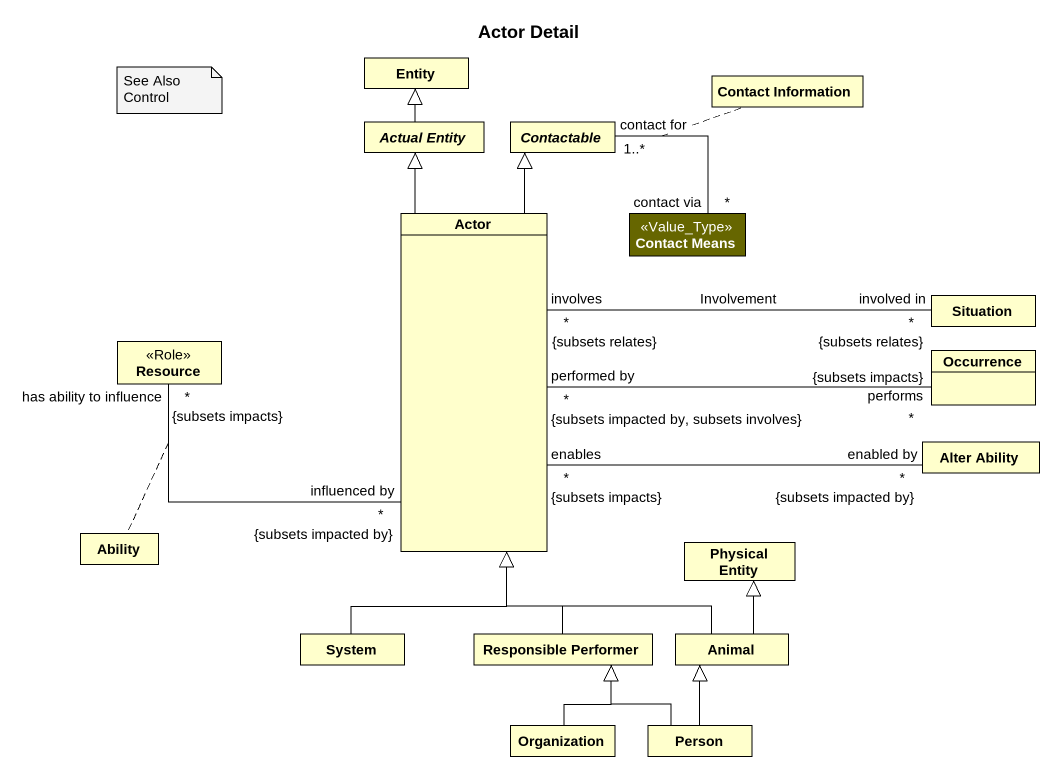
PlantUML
@startuml
title Actor Detail
hide circle
hide empty members
class "Entity" as Entity_
class "Contact Information" as Contact_Information
abstract class "Actual Entity" as Actual_Entity
abstract class Contactable
class "Actor" as Actor_
class "Contact Means" as Contact_Means <<Value_Type>> #666600
class Situation
class Resource <<Role>>
class Occurrence
class "Alter Ability" as Alter_Ability
class Ability
class "Physical Entity" as Physical_Entity
class System
class "Responsible Performer" as Responsible_Performer
class Animal
class Organization
class "Person" as Person_
Actual_Entity -up-|> Entity_
Contactable "contact for\n1..*" -- "contact via\n*" Contact_Means
(Contactable, Contact_Means) .. Contact_Information
Actor_ -up-|> Actual_Entity
Actor_ -up-|> Contactable
Actor_ "involves\n{subsets relates}\n*" -right- "involved in\n{subsets relates}\n*" Situation : Involvement
Actor_ "performed by\n{subsets impacted by, subsets involves}\n*" -right- "performs\n{subsets impacts}\n*" Occurrence
Resource "has ability to influence\n{subsets impacts}\n*" -right- "influenced by\n{subsets impacted by}\n*" Actor_
(Resource, Actor_) .. Ability
Alter_Ability "enabled by\n{subsets impacted by}\n*" -left- "enables\n{subsets impacts}\n*" Actor_
System -up-|> Actor_
Responsible_Performer -up-|> Actor_
Animal -up-|> Actor_
Animal -up-|> Physical_Entity
Organization -up-|> Responsible_Performer
Person_ -up-|> Responsible_Performer
Person_ -up-|> Animal
note as N1
  See Also
  Control
end note
@enduml
